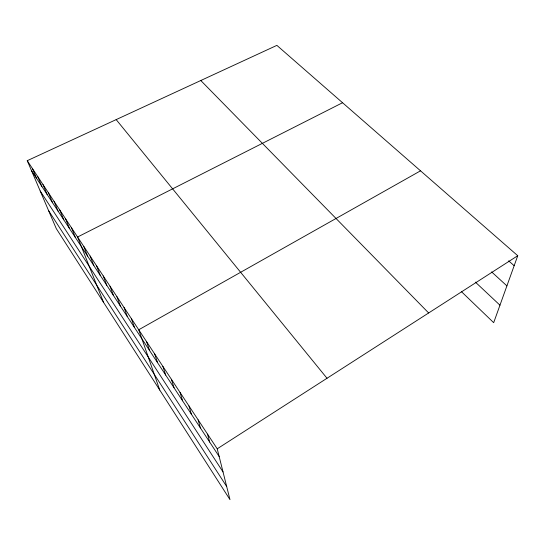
<?xml version="1.0" encoding="UTF-8"?>
<svg xmlns="http://www.w3.org/2000/svg" width="545" height="545" viewBox="0 0 545 545"><rect width="100%" height="100%" fill="white"/><g stroke="black" fill="none" stroke-linecap="round" stroke-linejoin="round"><path stroke-width="0.82" d="M27.25 160.686L217.223 448.808L229.976 499.629L56.285 228.614L27.25 160.686L276.874 45.371L517.75 255.721L493.681 322.674L461.315 291.521M217.223 448.808L517.75 255.721M420.529 170.817L138.737 329.766L159.753 390.056M342.56 102.726L77.574 237.014L103.55 302.359M508.683 260.851L514.16 265.708M491.617 271.914L506.911 285.88M475.376 282.112L499.963 305.2M200.792 80.517L428.649 312.966M116.174 119.607L327.02 378.271M31.515 170.674L219.158 456.519M40.207 190.995L223.028 471.943M48.607 210.656L226.7 486.556M32.4 168.494L36.631 178.46M37.646 176.457L41.842 186.397M43.007 184.578L47.156 194.497M48.471 192.869L52.579 202.76M54.05 201.337L58.117 211.188M59.746 209.975L63.765 219.792M65.564 218.797L69.528 228.573M71.511 227.81L75.414 237.545M83.78 246.422L87.568 256.055M90.116 256.034L93.842 265.613M96.601 265.865L100.253 275.382M103.223 275.913L106.806 285.362M110.001 286.193L113.51 295.567M116.937 296.712L120.356 306.011M124.035 307.469L127.367 316.686M131.297 318.484L134.54 327.613M146.585 341.674L149.63 350.592M154.637 353.882L157.566 362.684M162.887 366.404L165.7 375.083M171.362 379.245L174.046 387.795M180.048 392.427L182.602 400.827M188.972 405.964L191.384 414.207M198.135 419.861L200.397 427.941M207.55 434.14L209.655 442.036"/></g></svg>
